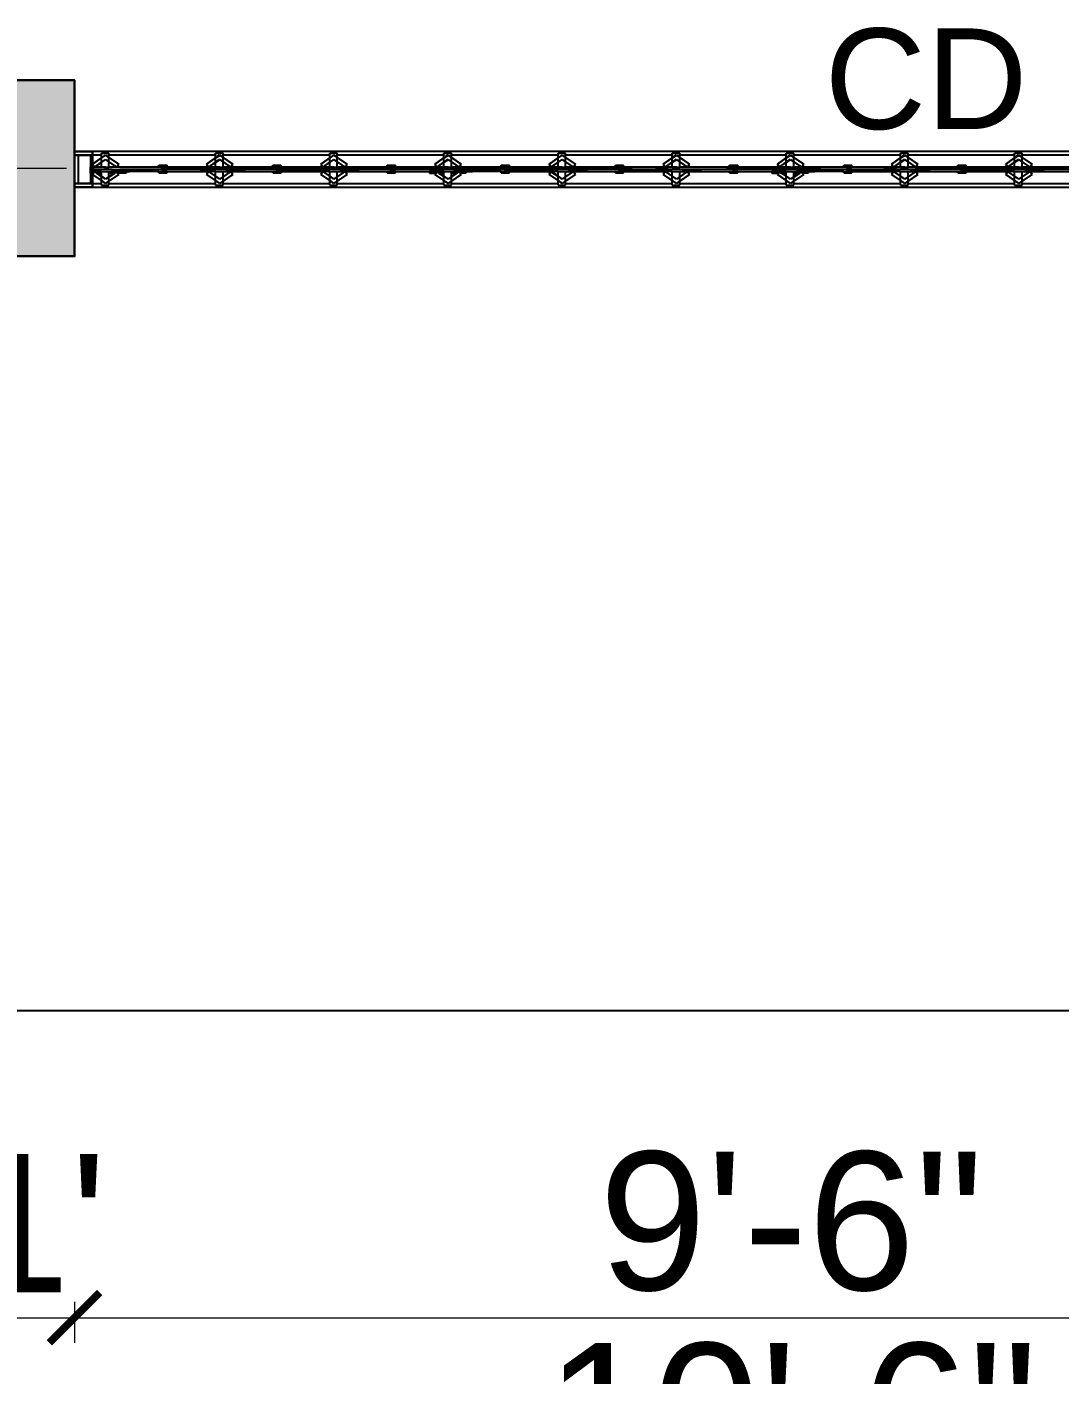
# Model space of a CAD drawing. Header units: inches. Extents: x -6800 to 96653, y -25814 to 17379.
# Drawn here: x 90129.1 to 90211.2, y -15336.2 to -15229.1 of the extents above; entities that cross this region are included whole.
import ezdxf

# ---------------------------------------------------------------- set-up
doc = ezdxf.new("R2010")
doc.units = ezdxf.units.IN
doc.header["$MEASUREMENT"] = 0
doc.header["$PDMODE"] = 34
doc.linetypes.add('CENTER', pattern=[2, 1.25, -0.25, 0.25, -0.25])
doc.layers.add('A-Windows', color=7, linetype='Continuous')
for name, color, linetype, lineweight in [('Cent line', 54, 'CENTER', 9), ('Column', 101, 'Continuous', 30), ('Cut', 6, 'Continuous', 30), ('dimension', 50, 'Continuous', 20), ('dimension @ 1', 50, 'Continuous', 20), ('Wall', 90, 'Continuous', 30)]:
    doc.layers.add(name, color=color, linetype=linetype, lineweight=lineweight)
doc.styles.get("Standard").update_dxf_attribs({"font": 'arial.ttf'})
doc.dimstyles.get("Standard").update_dxf_attribs({"dimtxt": 7, "dimasz": 4, "dimexe": 2, "dimexo": 2, "dimgap": 2, "dimtad": 1, "dimdec": 0, "dimzin": 0, "dimdsep": 46, "dimlunit": 4, "dimtxsty": 'Standard', "dimblk": 'ARCHTICK', "dimcen": 0.25, "dimclrd": 256, "dimclre": 256, "dimclrt": 256, "dimadec": 0, "dimazin": 0, "dimtfac": 1, "dimtdec": 0, "dimtofl": 0, "dimtmove": 0, "dimatfit": 3, "dimfxl": 1, "dimfxlon": 1, "dimtolj": 1, "dimtzin": 0, "dimlwd": -1, "dimlwe": -1, "dimarcsym": 1})

# ---------------------------------------------------------------- blocks, each defined once
blk = doc.blocks.new('colarch')
at = {"layer": 'Column'}
h = blk.add_hatch(color=256, dxfattribs=at)
h.dxf.hatch_style = 1
h.paths.add_polyline_path([(-6740.22, 498.65), (-6728.22, 498.65), (-6728.22, 512.65), (-6740.22, 512.65)])
blk.add_lwpolyline([(-6740.22, 512.65), (-6728.22, 512.65), (-6728.22, 498.65), (-6740.22, 498.65)], close=True, dxfattribs=at)
blk = doc.blocks.new('Collapsible Gate pl')
for p, q in [((4.709, 8.327), (4.709, 6.744)), ((4.909, 8.327), (4.909, 6.744)), ((83.609, 8.527), (5.709, 8.527)), ((6.204, 8.327), (5.709, 8.327)), ((6.204, 8.327), (6.204, 8.427)), ((6.204, 8.427), (6.624, 8.427)), ((6.204, 8.168), (6.204, 8.327)), ((6.624, 8.327), (6.624, 8.427)), ((12.575, 8.327), (6.624, 8.327)), ((6.624, 8.201), (6.624, 8.327)), ((12.575, 8.327), (12.575, 8.427)), ((12.575, 8.427), (12.995, 8.427)), ((12.575, 8.168), (12.575, 8.327)), ((12.995, 8.327), (12.995, 8.427)), ((18.946, 8.327), (12.995, 8.327)), ((12.995, 8.201), (12.995, 8.327)), ((18.946, 8.327), (18.946, 8.427)), ((18.946, 8.427), (19.365, 8.427)), ((18.946, 8.168), (18.946, 8.327)), ((19.365, 8.327), (19.365, 8.427)), ((25.316, 8.327), (19.365, 8.327)), ((19.365, 8.201), (19.365, 8.327)), ((25.316, 8.327), (25.316, 8.427)), ((25.316, 8.427), (25.736, 8.427)), ((25.316, 8.168), (25.316, 8.327)), ((25.736, 8.327), (25.736, 8.427)), ((31.687, 8.327), (25.736, 8.327)), ((25.736, 8.201), (25.736, 8.327)), ((31.687, 8.327), (31.687, 8.427)), ((31.687, 8.427), (32.106, 8.427)), ((31.687, 8.168), (31.687, 8.327)), ((32.106, 8.327), (32.106, 8.427)), ((38.058, 8.327), (32.106, 8.327)), ((32.106, 8.201), (32.106, 8.327)), ((38.058, 8.327), (38.058, 8.427)), ((38.058, 8.427), (38.477, 8.427)), ((38.058, 8.168), (38.058, 8.327)), ((38.477, 8.327), (38.477, 8.427)), ((44.428, 8.327), (38.477, 8.327)), ((38.477, 8.201), (38.477, 8.327)), ((44.428, 8.327), (44.428, 8.427)), ((44.428, 8.427), (44.848, 8.427)), ((44.428, 8.168), (44.428, 8.327)), ((44.848, 8.327), (44.848, 8.427)), ((50.799, 8.327), (44.848, 8.327)), ((44.848, 8.201), (44.848, 8.327)), ((50.799, 8.327), (50.799, 8.427)), ((50.799, 8.427), (51.218, 8.427)), ((50.799, 8.168), (50.799, 8.327)), ((51.218, 8.327), (51.218, 8.427)), ((57.17, 8.327), (51.218, 8.327)), ((51.218, 8.201), (51.218, 8.327)), ((57.17, 8.327), (57.17, 8.427)), ((57.17, 8.427), (57.589, 8.427)), ((57.17, 8.168), (57.17, 8.327)), ((57.589, 8.327), (57.589, 8.427)), ((63.54, 8.327), (57.589, 8.327)), ((57.589, 8.201), (57.589, 8.327)), ((5.569, 7.659), (5.569, 7.321)), ((5.569, 7.659), (5.609, 7.659)), ((5.609, 7.659), (5.709, 7.659)), ((5.712, 7.659), (5.709, 7.659)), ((5.748, 7.661), (5.712, 7.661)), ((5.712, 7.661), (5.712, 7.659)), ((5.712, 7.659), (5.712, 7.411)), ((5.748, 7.661), (5.748, 7.541)), ((5.812, 7.661), (5.748, 7.661)), ((5.748, 7.541), (6.439, 7.541)), ((6.204, 7.661), (5.812, 7.661)), ((6.204, 7.928), (6.204, 8.168)), ((6.204, 7.661), (6.204, 7.928)), ((6.439, 7.661), (6.204, 7.661)), ((6.439, 7.541), (6.439, 7.661)), ((6.439, 7.661), (6.624, 7.661)), ((6.449, 7.541), (6.439, 7.541)), ((6.806, 7.531), (6.449, 7.531)), ((6.624, 7.961), (6.624, 8.201)), ((6.624, 7.661), (6.624, 7.961)), ((7.065, 7.661), (6.624, 7.661)), ((6.806, 7.531), (6.806, 7.411)), ((6.806, 7.531), (7.227, 7.531)), ((9.406, 7.661), (7.065, 7.661)), ((11.708, 7.531), (7.8, 7.531)), ((9.406, 7.661), (9.406, 7.761)), ((9.406, 7.761), (9.561, 7.761)), ((9.561, 7.661), (9.406, 7.661)), ((9.561, 7.661), (9.561, 7.761)), ((9.561, 7.761), (9.868, 7.761)), ((9.561, 7.661), (9.868, 7.661)), ((9.868, 7.661), (9.868, 7.761)), ((11.708, 7.661), (9.868, 7.661)), ((12.575, 7.661), (12.288, 7.661)), ((12.288, 7.541), (12.398, 7.541)), ((12.288, 7.531), (12.398, 7.531)), ((12.398, 7.541), (12.398, 7.531)), ((12.398, 7.541), (12.575, 7.541)), ((12.575, 7.531), (12.398, 7.531)), ((12.575, 7.928), (12.575, 8.168)), ((12.575, 7.661), (12.575, 7.928)), ((12.809, 7.661), (12.575, 7.661)), ((12.575, 7.531), (12.575, 7.541)), ((12.809, 7.541), (12.575, 7.541)), ((12.995, 7.531), (12.575, 7.531)), ((12.809, 7.541), (12.809, 7.661)), ((12.809, 7.661), (12.995, 7.661)), ((12.995, 7.541), (12.809, 7.541)), ((12.995, 7.961), (12.995, 8.201)), ((12.995, 7.661), (12.995, 7.961)), ((13.436, 7.661), (12.995, 7.661)), ((12.995, 7.541), (15.776, 7.541)), ((12.995, 7.531), (12.995, 7.541)), ((13.177, 7.531), (12.995, 7.531)), ((13.177, 7.531), (13.177, 7.411)), ((13.177, 7.531), (13.598, 7.531)), ((15.776, 7.661), (13.436, 7.661)), ((15.776, 7.531), (14.17, 7.531)), ((15.776, 7.661), (15.776, 7.761)), ((15.776, 7.761), (15.932, 7.761)), ((15.932, 7.661), (15.776, 7.661)), ((15.776, 7.531), (15.776, 7.541)), ((15.776, 7.541), (15.932, 7.541)), ((15.932, 7.531), (15.776, 7.531)), ((15.932, 7.661), (15.932, 7.761)), ((15.932, 7.761), (16.238, 7.761)), ((15.932, 7.661), (16.238, 7.661)), ((15.932, 7.531), (15.932, 7.541)), ((15.932, 7.541), (16.238, 7.541)), ((16.238, 7.531), (15.932, 7.531)), ((16.238, 7.661), (16.238, 7.761)), ((18.079, 7.661), (16.238, 7.661)), ((16.238, 7.531), (16.238, 7.541)), ((16.238, 7.541), (18.079, 7.541)), ((16.238, 7.531), (18.946, 7.531)), ((18.946, 7.661), (18.658, 7.661)), ((18.658, 7.541), (18.946, 7.541)), ((18.946, 7.928), (18.946, 8.168)), ((18.946, 7.661), (18.946, 7.928)), ((19.18, 7.661), (18.946, 7.661)), ((18.946, 7.531), (18.946, 7.541)), ((19.18, 7.541), (18.946, 7.541)), ((19.365, 7.531), (18.946, 7.531)), ((19.18, 7.541), (19.18, 7.661)), ((19.18, 7.661), (19.365, 7.661)), ((19.365, 7.541), (19.18, 7.541)), ((19.365, 7.961), (19.365, 8.201)), ((19.365, 7.661), (19.365, 7.961)), ((19.806, 7.661), (19.365, 7.661)), ((19.365, 7.541), (22.147, 7.541)), ((19.365, 7.531), (19.365, 7.541)), ((19.547, 7.531), (19.365, 7.531)), ((19.547, 7.531), (19.547, 7.411)), ((19.547, 7.531), (19.969, 7.531)), ((22.147, 7.661), (19.806, 7.661)), ((22.147, 7.531), (20.541, 7.531)), ((22.147, 7.661), (22.147, 7.761)), ((22.147, 7.761), (22.303, 7.761)), ((22.303, 7.661), (22.147, 7.661)), ((22.147, 7.531), (22.147, 7.541)), ((22.147, 7.541), (22.303, 7.541)), ((22.303, 7.531), (22.147, 7.531)), ((22.303, 7.661), (22.303, 7.761)), ((22.303, 7.761), (22.609, 7.761)), ((22.303, 7.661), (22.609, 7.661)), ((22.303, 7.531), (22.303, 7.541)), ((22.303, 7.541), (22.609, 7.541)), ((22.609, 7.531), (22.303, 7.531)), ((22.609, 7.661), (22.609, 7.761)), ((24.45, 7.661), (22.609, 7.661)), ((22.609, 7.531), (22.609, 7.541)), ((22.609, 7.541), (24.45, 7.541)), ((24.511, 7.531), (22.609, 7.531)), ((24.511, 7.541), (24.511, 7.531)), ((24.511, 7.531), (25.316, 7.531)), ((25.316, 7.661), (25.029, 7.661)), ((25.029, 7.541), (25.316, 7.541)), ((25.316, 7.928), (25.316, 8.168)), ((25.316, 7.661), (25.316, 7.928)), ((25.551, 7.661), (25.316, 7.661)), ((25.316, 7.531), (25.316, 7.541)), ((25.551, 7.541), (25.316, 7.541)), ((25.736, 7.531), (25.316, 7.531)), ((25.551, 7.541), (25.551, 7.661)), ((25.551, 7.661), (25.736, 7.661)), ((25.736, 7.541), (25.551, 7.541)), ((25.736, 7.961), (25.736, 8.201)), ((25.736, 7.661), (25.736, 7.961)), ((26.177, 7.661), (25.736, 7.661)), ((25.736, 7.531), (25.736, 7.541)), ((25.736, 7.541), (26.536, 7.541)), ((25.918, 7.531), (25.736, 7.531)), ((25.918, 7.531), (25.918, 7.411)), ((25.918, 7.531), (26.339, 7.531)), ((28.518, 7.661), (26.177, 7.661)), ((26.536, 7.541), (26.536, 7.531)), ((26.536, 7.541), (28.518, 7.541)), ((28.518, 7.531), (26.912, 7.531)), ((28.518, 7.661), (28.518, 7.761)), ((28.518, 7.761), (28.673, 7.761)), ((28.673, 7.661), (28.518, 7.661)), ((28.518, 7.531), (28.518, 7.541)), ((28.518, 7.541), (28.673, 7.541)), ((28.673, 7.531), (28.518, 7.531)), ((28.673, 7.661), (28.673, 7.761)), ((28.673, 7.761), (28.98, 7.761)), ((28.673, 7.661), (28.98, 7.661)), ((28.673, 7.531), (28.673, 7.541)), ((28.673, 7.541), (28.98, 7.541)), ((28.98, 7.531), (28.673, 7.531)), ((28.98, 7.661), (28.98, 7.761)), ((30.82, 7.661), (28.98, 7.661)), ((28.98, 7.531), (28.98, 7.541)), ((28.98, 7.541), (30.82, 7.541)), ((28.98, 7.531), (31.687, 7.531)), ((31.687, 7.661), (31.4, 7.661)), ((31.4, 7.541), (31.687, 7.541)), ((31.687, 7.928), (31.687, 8.168)), ((31.687, 7.661), (31.687, 7.928)), ((31.921, 7.661), (31.687, 7.661)), ((31.687, 7.531), (31.687, 7.541)), ((31.921, 7.541), (31.687, 7.541)), ((32.106, 7.531), (31.687, 7.531)), ((31.921, 7.541), (31.921, 7.661)), ((31.921, 7.661), (32.106, 7.661)), ((32.106, 7.541), (31.921, 7.541)), ((32.106, 7.961), (32.106, 8.201)), ((32.106, 7.661), (32.106, 7.961)), ((32.548, 7.661), (32.106, 7.661)), ((32.106, 7.541), (34.888, 7.541)), ((32.106, 7.531), (32.106, 7.541)), ((32.289, 7.531), (32.106, 7.531)), ((32.289, 7.531), (32.289, 7.411)), ((32.289, 7.531), (32.71, 7.531)), ((34.888, 7.661), (32.548, 7.661)), ((34.888, 7.531), (33.282, 7.531)), ((34.888, 7.661), (34.888, 7.761)), ((34.888, 7.761), (35.044, 7.761)), ((35.044, 7.661), (34.888, 7.661)), ((34.888, 7.531), (34.888, 7.541)), ((34.888, 7.541), (35.044, 7.541)), ((35.044, 7.531), (34.888, 7.531)), ((35.044, 7.661), (35.044, 7.761)), ((35.044, 7.761), (35.35, 7.761)), ((35.044, 7.661), (35.35, 7.661)), ((35.044, 7.531), (35.044, 7.541)), ((35.044, 7.541), (35.35, 7.541)), ((35.35, 7.531), (35.044, 7.531)), ((35.35, 7.661), (35.35, 7.761)), ((37.191, 7.661), (35.35, 7.661)), ((35.35, 7.531), (35.35, 7.541)), ((35.35, 7.541), (37.191, 7.541)), ((35.35, 7.531), (38.058, 7.531)), ((38.058, 7.661), (37.77, 7.661)), ((37.77, 7.541), (38.058, 7.541)), ((38.058, 7.928), (38.058, 8.168)), ((38.058, 7.661), (38.058, 7.928)), ((38.292, 7.661), (38.058, 7.661)), ((38.058, 7.531), (38.058, 7.541)), ((38.292, 7.541), (38.058, 7.541)), ((38.477, 7.531), (38.058, 7.531)), ((38.292, 7.541), (38.292, 7.661)), ((38.292, 7.661), (38.477, 7.661)), ((38.477, 7.541), (38.292, 7.541)), ((38.477, 7.961), (38.477, 8.201)), ((38.477, 7.661), (38.477, 7.961)), ((38.918, 7.661), (38.477, 7.661)), ((38.477, 7.541), (41.259, 7.541)), ((38.477, 7.531), (38.477, 7.541)), ((38.659, 7.531), (38.477, 7.531)), ((38.659, 7.531), (38.659, 7.411)), ((38.659, 7.531), (39.081, 7.531)), ((41.259, 7.661), (38.918, 7.661)), ((41.259, 7.531), (39.653, 7.531)), ((41.259, 7.661), (41.259, 7.761)), ((41.259, 7.761), (41.415, 7.761)), ((41.415, 7.661), (41.259, 7.661)), ((41.259, 7.531), (41.259, 7.541)), ((41.259, 7.541), (41.415, 7.541)), ((41.415, 7.531), (41.259, 7.531)), ((41.415, 7.661), (41.415, 7.761)), ((41.415, 7.761), (41.721, 7.761)), ((41.415, 7.661), (41.721, 7.661)), ((41.415, 7.531), (41.415, 7.541)), ((41.415, 7.541), (41.721, 7.541)), ((41.721, 7.531), (41.415, 7.531)), ((41.721, 7.661), (41.721, 7.761)), ((43.562, 7.661), (41.721, 7.661)), ((41.721, 7.531), (41.721, 7.541)), ((41.721, 7.541), (43.562, 7.541)), ((43.623, 7.531), (41.721, 7.531)), ((43.623, 7.541), (43.623, 7.531)), ((43.623, 7.531), (44.428, 7.531)), ((44.428, 7.661), (44.141, 7.661)), ((44.141, 7.541), (44.428, 7.541)), ((44.428, 7.928), (44.428, 8.168)), ((44.428, 7.661), (44.428, 7.928)), ((44.663, 7.661), (44.428, 7.661)), ((44.428, 7.531), (44.428, 7.541)), ((44.663, 7.541), (44.428, 7.541)), ((44.848, 7.531), (44.428, 7.531)), ((44.663, 7.541), (44.663, 7.661)), ((44.663, 7.661), (44.848, 7.661)), ((44.848, 7.541), (44.663, 7.541)), ((44.848, 7.961), (44.848, 8.201)), ((44.848, 7.661), (44.848, 7.961)), ((45.289, 7.661), (44.848, 7.661)), ((44.848, 7.531), (44.848, 7.541)), ((44.848, 7.541), (45.648, 7.541)), ((45.03, 7.531), (44.848, 7.531)), ((45.03, 7.531), (45.03, 7.411)), ((45.03, 7.531), (45.451, 7.531)), ((47.63, 7.661), (45.289, 7.661)), ((45.648, 7.541), (45.648, 7.531)), ((45.648, 7.541), (47.63, 7.541)), ((47.63, 7.531), (46.024, 7.531)), ((47.63, 7.661), (47.63, 7.761)), ((47.63, 7.761), (47.785, 7.761)), ((47.785, 7.661), (47.63, 7.661)), ((47.63, 7.531), (47.63, 7.541)), ((47.63, 7.541), (47.785, 7.541)), ((47.785, 7.531), (47.63, 7.531)), ((47.785, 7.661), (47.785, 7.761)), ((47.785, 7.761), (48.091, 7.761)), ((47.785, 7.661), (48.091, 7.661)), ((47.785, 7.531), (47.785, 7.541)), ((47.785, 7.541), (48.091, 7.541)), ((48.091, 7.531), (47.785, 7.531)), ((48.091, 7.661), (48.091, 7.761)), ((49.932, 7.661), (48.091, 7.661)), ((48.091, 7.531), (48.091, 7.541)), ((48.091, 7.541), (49.932, 7.541)), ((48.091, 7.531), (50.799, 7.531)), ((50.799, 7.661), (50.511, 7.661)), ((50.511, 7.541), (50.799, 7.541)), ((50.799, 7.928), (50.799, 8.168)), ((50.799, 7.661), (50.799, 7.928)), ((51.033, 7.661), (50.799, 7.661)), ((50.799, 7.531), (50.799, 7.541)), ((51.033, 7.541), (50.799, 7.541)), ((51.218, 7.531), (50.799, 7.531)), ((51.033, 7.541), (51.033, 7.661)), ((51.033, 7.661), (51.218, 7.661)), ((51.218, 7.541), (51.033, 7.541)), ((51.218, 7.961), (51.218, 8.201)), ((51.218, 7.661), (51.218, 7.961)), ((51.66, 7.661), (51.218, 7.661)), ((51.218, 7.541), (54, 7.541)), ((51.218, 7.531), (51.218, 7.541)), ((51.401, 7.531), (51.218, 7.531)), ((51.401, 7.531), (51.401, 7.411)), ((51.401, 7.531), (51.822, 7.531)), ((54, 7.661), (51.66, 7.661)), ((54, 7.531), (52.394, 7.531)), ((54, 7.661), (54, 7.761)), ((54, 7.761), (54.156, 7.761)), ((54.156, 7.661), (54, 7.661)), ((54, 7.531), (54, 7.541)), ((54, 7.541), (54.156, 7.541)), ((54.156, 7.531), (54, 7.531)), ((54.156, 7.661), (54.156, 7.761)), ((54.156, 7.761), (54.462, 7.761)), ((54.156, 7.661), (54.462, 7.661)), ((54.156, 7.531), (54.156, 7.541)), ((54.156, 7.541), (54.462, 7.541)), ((54.462, 7.531), (54.156, 7.531)), ((54.462, 7.661), (54.462, 7.761)), ((56.303, 7.661), (54.462, 7.661)), ((54.462, 7.531), (54.462, 7.541)), ((54.462, 7.541), (56.303, 7.541)), ((54.462, 7.531), (57.17, 7.531)), ((57.17, 7.661), (56.882, 7.661)), ((56.882, 7.541), (57.17, 7.541)), ((57.17, 7.928), (57.17, 8.168)), ((57.17, 7.661), (57.17, 7.928)), ((57.404, 7.661), (57.17, 7.661)), ((57.17, 7.531), (57.17, 7.541)), ((57.404, 7.541), (57.17, 7.541)), ((57.589, 7.531), (57.17, 7.531)), ((57.404, 7.541), (57.404, 7.661)), ((57.404, 7.661), (57.589, 7.661)), ((57.589, 7.541), (57.404, 7.541)), ((57.589, 7.961), (57.589, 8.201)), ((57.589, 7.661), (57.589, 7.961)), ((58.03, 7.661), (57.589, 7.661)), ((57.589, 7.541), (60.371, 7.541)), ((57.589, 7.531), (57.589, 7.541)), ((57.771, 7.531), (57.589, 7.531)), ((57.771, 7.531), (57.771, 7.411)), ((57.771, 7.531), (58.193, 7.531)), ((60.371, 7.661), (58.03, 7.661)), ((60.371, 7.531), (58.765, 7.531)), ((5.569, 7.321), (5.609, 7.321)), ((5.709, 7.321), (5.609, 7.321)), ((5.709, 7.321), (5.754, 7.321)), ((5.812, 7.411), (5.712, 7.411)), ((6.204, 7.411), (5.812, 7.411)), ((6.204, 7.321), (5.944, 7.321)), ((6.204, 7.321), (6.204, 7.411)), ((6.204, 7.411), (6.624, 7.411)), ((6.204, 7.144), (6.204, 7.321)), ((6.204, 6.904), (6.204, 7.144)), ((6.204, 6.744), (6.204, 6.904)), ((6.624, 7.411), (6.806, 7.411)), ((6.624, 7.321), (6.624, 7.411)), ((6.624, 7.111), (6.624, 7.321)), ((6.933, 7.321), (6.624, 7.321)), ((6.624, 6.87), (6.624, 7.111)), ((6.624, 6.744), (6.624, 6.87)), ((6.806, 7.411), (7.065, 7.411)), ((7.065, 7.411), (7.227, 7.411)), ((7.594, 7.321), (7.124, 7.321)), ((7.594, 7.411), (7.594, 7.321)), ((9.406, 7.411), (7.8, 7.411)), ((9.406, 7.334), (9.406, 7.411)), ((9.406, 7.411), (9.561, 7.411)), ((9.406, 7.334), (9.561, 7.334)), ((9.561, 7.334), (9.561, 7.411)), ((9.868, 7.411), (9.561, 7.411)), ((9.561, 7.334), (9.868, 7.334)), ((9.868, 7.334), (9.868, 7.411)), ((9.868, 7.411), (12.183, 7.411)), ((12.575, 7.411), (12.183, 7.411)), ((12.575, 7.144), (12.575, 7.411)), ((12.575, 7.411), (12.995, 7.411)), ((12.575, 6.904), (12.575, 7.144)), ((12.575, 6.744), (12.575, 6.904)), ((12.995, 7.111), (12.995, 7.411)), ((12.995, 7.411), (13.177, 7.411)), ((12.995, 6.87), (12.995, 7.111)), ((12.995, 6.744), (12.995, 6.87)), ((13.177, 7.411), (13.436, 7.411)), ((13.436, 7.411), (13.598, 7.411)), ((14.17, 7.411), (15.776, 7.411)), ((15.776, 7.334), (15.776, 7.411)), ((15.776, 7.411), (15.932, 7.411)), ((15.776, 7.334), (15.932, 7.334)), ((15.932, 7.334), (15.932, 7.411)), ((16.238, 7.411), (15.932, 7.411)), ((15.932, 7.334), (16.238, 7.334)), ((16.238, 7.334), (16.238, 7.411)), ((16.238, 7.411), (18.554, 7.411)), ((18.946, 7.411), (18.554, 7.411)), ((18.946, 7.144), (18.946, 7.411)), ((18.946, 7.411), (19.365, 7.411)), ((18.946, 6.904), (18.946, 7.144)), ((18.946, 6.744), (18.946, 6.904)), ((19.365, 7.111), (19.365, 7.411)), ((19.365, 7.411), (19.547, 7.411)), ((19.365, 6.87), (19.365, 7.111)), ((19.365, 6.744), (19.365, 6.87)), ((19.547, 7.411), (19.806, 7.411)), ((19.806, 7.411), (19.969, 7.411)), ((20.541, 7.411), (22.147, 7.411)), ((22.147, 7.334), (22.147, 7.411)), ((22.147, 7.411), (22.303, 7.411)), ((22.147, 7.334), (22.303, 7.334)), ((22.303, 7.334), (22.303, 7.411)), ((22.609, 7.411), (22.303, 7.411)), ((22.303, 7.334), (22.609, 7.334)), ((22.609, 7.334), (22.609, 7.411)), ((22.609, 7.411), (24.511, 7.411)), ((24.511, 7.411), (24.511, 7.321)), ((24.511, 7.411), (24.924, 7.411)), ((24.511, 7.321), (24.866, 7.321)), ((25.316, 7.411), (24.924, 7.411)), ((25.316, 7.321), (25.056, 7.321)), ((25.316, 7.321), (25.316, 7.411)), ((25.316, 7.411), (25.736, 7.411)), ((25.316, 7.144), (25.316, 7.321)), ((25.316, 6.904), (25.316, 7.144)), ((25.316, 6.744), (25.316, 6.904)), ((25.736, 7.411), (25.918, 7.411)), ((25.736, 7.321), (25.736, 7.411)), ((25.736, 7.111), (25.736, 7.321)), ((25.736, 7.321), (26.045, 7.321)), ((25.736, 6.87), (25.736, 7.111)), ((25.736, 6.744), (25.736, 6.87)), ((25.918, 7.411), (26.177, 7.411)), ((26.177, 7.411), (26.339, 7.411)), ((26.536, 7.321), (26.236, 7.321)), ((26.536, 7.411), (26.536, 7.321)), ((28.518, 7.411), (26.912, 7.411)), ((28.518, 7.334), (28.518, 7.411)), ((28.518, 7.411), (28.673, 7.411)), ((28.518, 7.334), (28.673, 7.334)), ((28.673, 7.334), (28.673, 7.411)), ((28.98, 7.411), (28.673, 7.411)), ((28.673, 7.334), (28.98, 7.334)), ((28.98, 7.334), (28.98, 7.411)), ((28.98, 7.411), (31.295, 7.411)), ((31.687, 7.411), (31.295, 7.411)), ((31.687, 7.144), (31.687, 7.411)), ((31.687, 7.411), (32.106, 7.411)), ((31.687, 6.904), (31.687, 7.144)), ((31.687, 6.744), (31.687, 6.904)), ((32.106, 7.111), (32.106, 7.411)), ((32.106, 7.411), (32.289, 7.411)), ((32.106, 6.87), (32.106, 7.111)), ((32.106, 6.744), (32.106, 6.87)), ((32.289, 7.411), (32.548, 7.411)), ((32.548, 7.411), (32.71, 7.411)), ((33.282, 7.411), (34.888, 7.411)), ((34.888, 7.334), (34.888, 7.411)), ((34.888, 7.411), (35.044, 7.411)), ((34.888, 7.334), (35.044, 7.334)), ((35.044, 7.334), (35.044, 7.411)), ((35.35, 7.411), (35.044, 7.411)), ((35.044, 7.334), (35.35, 7.334)), ((35.35, 7.334), (35.35, 7.411)), ((35.35, 7.411), (37.666, 7.411)), ((38.058, 7.411), (37.666, 7.411)), ((38.058, 7.144), (38.058, 7.411)), ((38.058, 7.411), (38.477, 7.411)), ((38.058, 6.904), (38.058, 7.144)), ((38.058, 6.744), (38.058, 6.904)), ((38.477, 7.111), (38.477, 7.411)), ((38.477, 7.411), (38.659, 7.411)), ((38.477, 6.87), (38.477, 7.111)), ((38.477, 6.744), (38.477, 6.87)), ((38.659, 7.411), (38.918, 7.411)), ((38.918, 7.411), (39.081, 7.411)), ((39.653, 7.411), (41.259, 7.411)), ((41.259, 7.334), (41.259, 7.411)), ((41.259, 7.411), (41.415, 7.411)), ((41.259, 7.334), (41.415, 7.334)), ((41.415, 7.334), (41.415, 7.411)), ((41.721, 7.411), (41.415, 7.411)), ((41.415, 7.334), (41.721, 7.334)), ((41.721, 7.334), (41.721, 7.411)), ((41.721, 7.411), (43.623, 7.411)), ((43.623, 7.411), (43.623, 7.321)), ((43.623, 7.411), (44.036, 7.411)), ((43.623, 7.321), (43.978, 7.321)), ((44.428, 7.411), (44.036, 7.411)), ((44.428, 7.321), (44.168, 7.321)), ((44.428, 7.321), (44.428, 7.411)), ((44.428, 7.411), (44.848, 7.411)), ((44.428, 7.144), (44.428, 7.321)), ((44.428, 6.904), (44.428, 7.144)), ((44.428, 6.744), (44.428, 6.904)), ((44.848, 7.411), (45.03, 7.411)), ((44.848, 7.321), (44.848, 7.411)), ((44.848, 7.111), (44.848, 7.321)), ((44.848, 7.321), (45.157, 7.321)), ((44.848, 6.87), (44.848, 7.111)), ((44.848, 6.744), (44.848, 6.87)), ((45.03, 7.411), (45.289, 7.411)), ((45.289, 7.411), (45.451, 7.411)), ((45.648, 7.321), (45.348, 7.321)), ((45.648, 7.411), (45.648, 7.321)), ((47.63, 7.411), (46.024, 7.411)), ((47.63, 7.334), (47.63, 7.411)), ((47.63, 7.411), (47.785, 7.411)), ((47.63, 7.334), (47.785, 7.334)), ((47.785, 7.334), (47.785, 7.411)), ((48.091, 7.411), (47.785, 7.411)), ((47.785, 7.334), (48.091, 7.334)), ((48.091, 7.334), (48.091, 7.411)), ((48.091, 7.411), (50.407, 7.411)), ((50.799, 7.411), (50.407, 7.411)), ((50.799, 7.144), (50.799, 7.411)), ((50.799, 7.411), (51.218, 7.411)), ((50.799, 6.904), (50.799, 7.144)), ((50.799, 6.744), (50.799, 6.904)), ((51.218, 7.111), (51.218, 7.411)), ((51.218, 7.411), (51.401, 7.411)), ((51.218, 6.87), (51.218, 7.111)), ((51.218, 6.744), (51.218, 6.87)), ((51.401, 7.411), (51.66, 7.411)), ((51.66, 7.411), (51.822, 7.411)), ((52.394, 7.411), (54, 7.411)), ((54, 7.334), (54, 7.411)), ((54, 7.411), (54.156, 7.411)), ((54, 7.334), (54.156, 7.334)), ((54.156, 7.334), (54.156, 7.411)), ((54.462, 7.411), (54.156, 7.411)), ((54.156, 7.334), (54.462, 7.334)), ((54.462, 7.334), (54.462, 7.411)), ((54.462, 7.411), (56.778, 7.411)), ((57.17, 7.411), (56.778, 7.411)), ((57.17, 7.144), (57.17, 7.411)), ((57.17, 7.411), (57.589, 7.411)), ((57.17, 6.904), (57.17, 7.144)), ((57.17, 6.744), (57.17, 6.904)), ((57.589, 7.111), (57.589, 7.411)), ((57.589, 7.411), (57.771, 7.411)), ((57.589, 6.87), (57.589, 7.111)), ((57.589, 6.744), (57.589, 6.87)), ((57.771, 7.411), (58.03, 7.411)), ((58.03, 7.411), (58.193, 7.411)), ((58.765, 7.411), (60.371, 7.411)), ((5.709, 6.744), (6.204, 6.744)), ((5.709, 6.544), (83.609, 6.544)), ((6.204, 6.644), (6.204, 6.744)), ((6.204, 6.644), (6.624, 6.644)), ((6.624, 6.744), (12.575, 6.744)), ((6.624, 6.644), (6.624, 6.744)), ((12.575, 6.644), (12.575, 6.744)), ((12.575, 6.644), (12.995, 6.644)), ((12.995, 6.744), (18.946, 6.744)), ((12.995, 6.644), (12.995, 6.744)), ((18.946, 6.644), (18.946, 6.744)), ((18.946, 6.644), (19.365, 6.644)), ((19.365, 6.744), (25.316, 6.744)), ((19.365, 6.644), (19.365, 6.744)), ((25.316, 6.644), (25.316, 6.744)), ((25.316, 6.644), (25.736, 6.644)), ((25.736, 6.744), (31.687, 6.744)), ((25.736, 6.644), (25.736, 6.744)), ((31.687, 6.644), (31.687, 6.744)), ((31.687, 6.644), (32.106, 6.644)), ((32.106, 6.744), (38.058, 6.744)), ((32.106, 6.644), (32.106, 6.744)), ((38.058, 6.644), (38.058, 6.744)), ((38.058, 6.644), (38.477, 6.644)), ((38.477, 6.744), (44.428, 6.744)), ((38.477, 6.644), (38.477, 6.744)), ((44.428, 6.644), (44.428, 6.744)), ((44.428, 6.644), (44.848, 6.644)), ((44.848, 6.744), (50.799, 6.744)), ((44.848, 6.644), (44.848, 6.744)), ((50.799, 6.644), (50.799, 6.744)), ((50.799, 6.644), (51.218, 6.644)), ((51.218, 6.744), (57.17, 6.744)), ((51.218, 6.644), (51.218, 6.744)), ((57.17, 6.644), (57.17, 6.744)), ((57.17, 6.644), (57.589, 6.644)), ((57.589, 6.744), (63.54, 6.744)), ((57.589, 6.644), (57.589, 6.744))]:
    blk.add_line(p, q)
at = {"layer": 'Cut'}
for p, q in [((5.709, 8.527), (4.709, 8.527)), ((4.709, 8.527), (4.709, 8.327)), ((4.709, 8.327), (4.909, 8.327)), ((5.609, 8.327), (4.909, 8.327)), ((5.609, 8.327), (5.609, 7.659)), ((5.709, 8.327), (5.609, 8.327)), ((5.709, 8.327), (5.709, 8.527)), ((5.709, 8.327), (5.709, 7.831)), ((6.204, 8.168), (6.439, 8.327)), ((6.439, 8.327), (6.624, 8.201)), ((12.575, 8.168), (12.809, 8.327)), ((12.809, 8.327), (12.995, 8.201)), ((18.946, 8.168), (19.18, 8.327)), ((19.18, 8.327), (19.365, 8.201)), ((25.316, 8.168), (25.551, 8.327)), ((25.551, 8.327), (25.736, 8.201)), ((31.687, 8.168), (31.921, 8.327)), ((31.921, 8.327), (32.106, 8.201)), ((38.058, 8.168), (38.292, 8.327)), ((38.292, 8.327), (38.477, 8.201)), ((44.428, 8.168), (44.663, 8.327)), ((44.663, 8.327), (44.848, 8.201)), ((50.799, 8.168), (51.033, 8.327)), ((51.033, 8.327), (51.218, 8.201)), ((57.17, 8.168), (57.404, 8.327)), ((57.404, 8.327), (57.589, 8.201)), ((5.609, 7.659), (5.609, 7.321)), ((6.204, 8.168), (5.709, 7.831)), ((5.812, 7.661), (5.709, 7.831)), ((5.709, 7.82), (5.709, 7.831)), ((5.709, 7.82), (5.709, 7.659)), ((5.709, 7.321), (5.709, 7.659)), ((6.204, 7.928), (5.812, 7.661)), ((6.439, 8.087), (6.204, 7.928)), ((6.624, 7.961), (6.439, 8.087)), ((6.624, 8.201), (7.174, 7.827)), ((7.065, 7.661), (6.624, 7.961)), ((7.174, 7.827), (7.065, 7.661)), ((7.227, 7.531), (7.227, 7.411)), ((7.8, 7.531), (7.227, 7.531)), ((7.8, 7.411), (7.8, 7.531)), ((11.708, 7.531), (11.708, 7.661)), ((11.708, 7.661), (12.183, 7.661)), ((12.288, 7.531), (11.708, 7.531)), ((12.575, 8.168), (12.074, 7.827)), ((12.183, 7.661), (12.074, 7.827)), ((12.575, 7.928), (12.183, 7.661)), ((12.288, 7.661), (12.183, 7.661)), ((12.288, 7.661), (12.288, 7.541)), ((12.288, 7.541), (12.288, 7.531)), ((12.809, 8.087), (12.575, 7.928)), ((12.995, 7.961), (12.809, 8.087)), ((12.995, 8.201), (13.544, 7.827)), ((13.436, 7.661), (12.995, 7.961)), ((13.544, 7.827), (13.436, 7.661)), ((13.598, 7.531), (13.598, 7.411)), ((14.17, 7.531), (13.598, 7.531)), ((14.17, 7.411), (14.17, 7.531)), ((18.079, 7.541), (18.079, 7.661)), ((18.079, 7.661), (18.554, 7.661)), ((18.079, 7.541), (18.658, 7.541)), ((18.946, 8.168), (18.445, 7.827)), ((18.554, 7.661), (18.445, 7.827)), ((18.946, 7.928), (18.554, 7.661)), ((18.658, 7.661), (18.554, 7.661)), ((18.658, 7.661), (18.658, 7.541)), ((19.18, 8.087), (18.946, 7.928)), ((19.365, 7.961), (19.18, 8.087)), ((19.365, 8.201), (19.915, 7.827)), ((19.806, 7.661), (19.365, 7.961)), ((19.915, 7.827), (19.806, 7.661)), ((19.969, 7.531), (19.969, 7.411)), ((20.541, 7.531), (19.969, 7.531)), ((20.541, 7.411), (20.541, 7.531)), ((24.45, 7.541), (24.45, 7.661)), ((24.45, 7.661), (24.924, 7.661)), ((24.45, 7.541), (24.511, 7.541)), ((24.511, 7.541), (25.029, 7.541)), ((25.316, 8.168), (24.816, 7.827)), ((24.924, 7.661), (24.816, 7.827)), ((25.316, 7.928), (24.924, 7.661)), ((25.029, 7.661), (24.924, 7.661)), ((25.029, 7.661), (25.029, 7.541)), ((25.551, 8.087), (25.316, 7.928)), ((25.736, 7.961), (25.551, 8.087)), ((25.736, 8.201), (26.286, 7.827)), ((26.177, 7.661), (25.736, 7.961)), ((26.286, 7.827), (26.177, 7.661)), ((26.339, 7.531), (26.339, 7.411)), ((26.536, 7.531), (26.339, 7.531)), ((26.912, 7.531), (26.536, 7.531)), ((26.912, 7.411), (26.912, 7.531)), ((30.82, 7.541), (30.82, 7.661)), ((30.82, 7.661), (31.295, 7.661)), ((30.82, 7.541), (31.4, 7.541)), ((31.687, 8.168), (31.186, 7.827)), ((31.295, 7.661), (31.186, 7.827)), ((31.687, 7.928), (31.295, 7.661)), ((31.4, 7.661), (31.295, 7.661)), ((31.4, 7.661), (31.4, 7.541)), ((31.921, 8.087), (31.687, 7.928)), ((32.106, 7.961), (31.921, 8.087)), ((32.106, 8.201), (32.656, 7.827)), ((32.548, 7.661), (32.106, 7.961)), ((32.656, 7.827), (32.548, 7.661)), ((32.71, 7.531), (32.71, 7.411)), ((33.282, 7.531), (32.71, 7.531)), ((33.282, 7.411), (33.282, 7.531)), ((37.191, 7.541), (37.191, 7.661)), ((37.191, 7.661), (37.666, 7.661)), ((37.191, 7.541), (37.77, 7.541)), ((38.058, 8.168), (37.557, 7.827)), ((37.666, 7.661), (37.557, 7.827)), ((38.058, 7.928), (37.666, 7.661)), ((37.77, 7.661), (37.666, 7.661)), ((37.77, 7.661), (37.77, 7.541)), ((38.292, 8.087), (38.058, 7.928)), ((38.477, 7.961), (38.292, 8.087)), ((38.477, 8.201), (39.027, 7.827)), ((38.918, 7.661), (38.477, 7.961)), ((39.027, 7.827), (38.918, 7.661)), ((39.081, 7.531), (39.081, 7.411)), ((39.653, 7.531), (39.081, 7.531)), ((39.653, 7.411), (39.653, 7.531)), ((43.562, 7.541), (43.562, 7.661)), ((43.562, 7.661), (44.036, 7.661)), ((43.562, 7.541), (43.623, 7.541)), ((43.623, 7.541), (44.141, 7.541)), ((44.428, 8.168), (43.928, 7.827)), ((44.036, 7.661), (43.928, 7.827)), ((44.428, 7.928), (44.036, 7.661)), ((44.141, 7.661), (44.036, 7.661)), ((44.141, 7.661), (44.141, 7.541)), ((44.663, 8.087), (44.428, 7.928)), ((44.848, 7.961), (44.663, 8.087)), ((44.848, 8.201), (45.398, 7.827)), ((45.289, 7.661), (44.848, 7.961)), ((45.398, 7.827), (45.289, 7.661)), ((45.451, 7.531), (45.451, 7.411)), ((45.648, 7.531), (45.451, 7.531)), ((46.024, 7.531), (45.648, 7.531)), ((46.024, 7.411), (46.024, 7.531)), ((49.932, 7.541), (49.932, 7.661)), ((49.932, 7.661), (50.407, 7.661)), ((49.932, 7.541), (50.511, 7.541)), ((50.799, 8.168), (50.298, 7.827)), ((50.407, 7.661), (50.298, 7.827)), ((50.799, 7.928), (50.407, 7.661)), ((50.511, 7.661), (50.407, 7.661)), ((50.511, 7.661), (50.511, 7.541)), ((51.033, 8.087), (50.799, 7.928)), ((51.218, 7.961), (51.033, 8.087)), ((51.218, 8.201), (51.768, 7.827)), ((51.66, 7.661), (51.218, 7.961)), ((51.768, 7.827), (51.66, 7.661)), ((51.822, 7.531), (51.822, 7.411)), ((52.394, 7.531), (51.822, 7.531)), ((52.394, 7.411), (52.394, 7.531)), ((56.303, 7.541), (56.303, 7.661)), ((56.303, 7.661), (56.778, 7.661)), ((56.303, 7.541), (56.882, 7.541)), ((57.17, 8.168), (56.669, 7.827)), ((56.778, 7.661), (56.669, 7.827)), ((57.17, 7.928), (56.778, 7.661)), ((56.882, 7.661), (56.778, 7.661)), ((56.882, 7.661), (56.882, 7.541)), ((57.404, 8.087), (57.17, 7.928)), ((57.589, 7.961), (57.404, 8.087)), ((57.589, 8.201), (58.139, 7.827)), ((58.03, 7.661), (57.589, 7.961)), ((58.139, 7.827), (58.03, 7.661)), ((58.193, 7.531), (58.193, 7.411)), ((58.765, 7.531), (58.193, 7.531)), ((58.765, 7.411), (58.765, 7.531)), ((5.609, 7.321), (5.609, 6.744)), ((5.709, 7.241), (5.812, 7.411)), ((5.709, 7.321), (5.709, 7.252)), ((5.709, 7.241), (5.709, 7.252)), ((5.709, 7.241), (5.709, 6.744)), ((6.204, 6.904), (5.709, 7.241)), ((5.812, 7.411), (5.944, 7.321)), ((5.944, 7.321), (6.204, 7.144)), ((6.204, 7.144), (6.439, 6.985)), ((6.439, 6.744), (6.204, 6.904)), ((6.439, 6.985), (6.624, 7.111)), ((6.624, 6.87), (6.439, 6.744)), ((6.624, 7.111), (6.933, 7.321)), ((6.624, 6.87), (7.174, 7.244)), ((6.933, 7.321), (7.065, 7.411)), ((7.065, 7.411), (7.124, 7.321)), ((7.124, 7.321), (7.174, 7.244)), ((7.594, 7.411), (7.227, 7.411)), ((7.8, 7.411), (7.594, 7.411)), ((12.074, 7.244), (12.183, 7.411)), ((12.575, 6.904), (12.074, 7.244)), ((12.183, 7.411), (12.575, 7.144)), ((12.575, 7.144), (12.809, 6.985)), ((12.809, 6.744), (12.575, 6.904)), ((12.809, 6.985), (12.995, 7.111)), ((12.995, 6.87), (12.809, 6.744)), ((12.995, 7.111), (13.436, 7.411)), ((12.995, 6.87), (13.544, 7.244)), ((13.436, 7.411), (13.544, 7.244)), ((14.17, 7.411), (13.598, 7.411)), ((18.445, 7.244), (18.554, 7.411)), ((18.946, 6.904), (18.445, 7.244)), ((18.554, 7.411), (18.946, 7.144)), ((18.946, 7.144), (19.18, 6.985)), ((19.18, 6.744), (18.946, 6.904)), ((19.18, 6.985), (19.365, 7.111)), ((19.365, 6.87), (19.18, 6.744)), ((19.365, 7.111), (19.806, 7.411)), ((19.365, 6.87), (19.915, 7.244)), ((19.806, 7.411), (19.915, 7.244)), ((20.541, 7.411), (19.969, 7.411)), ((24.816, 7.244), (24.866, 7.321)), ((25.316, 6.904), (24.816, 7.244)), ((24.866, 7.321), (24.924, 7.411)), ((24.924, 7.411), (25.056, 7.321)), ((25.056, 7.321), (25.316, 7.144)), ((25.316, 7.144), (25.551, 6.985)), ((25.551, 6.744), (25.316, 6.904)), ((25.551, 6.985), (25.736, 7.111)), ((25.736, 6.87), (25.551, 6.744)), ((25.736, 7.111), (26.045, 7.321)), ((25.736, 6.87), (26.286, 7.244)), ((26.045, 7.321), (26.177, 7.411)), ((26.177, 7.411), (26.236, 7.321)), ((26.236, 7.321), (26.286, 7.244)), ((26.536, 7.411), (26.339, 7.411)), ((26.912, 7.411), (26.536, 7.411)), ((31.186, 7.244), (31.295, 7.411)), ((31.687, 6.904), (31.186, 7.244)), ((31.295, 7.411), (31.687, 7.144)), ((31.687, 7.144), (31.921, 6.985)), ((31.921, 6.744), (31.687, 6.904)), ((31.921, 6.985), (32.106, 7.111)), ((32.106, 6.87), (31.921, 6.744)), ((32.106, 7.111), (32.548, 7.411)), ((32.106, 6.87), (32.656, 7.244)), ((32.548, 7.411), (32.656, 7.244)), ((33.282, 7.411), (32.71, 7.411)), ((37.557, 7.244), (37.666, 7.411)), ((38.058, 6.904), (37.557, 7.244)), ((37.666, 7.411), (38.058, 7.144)), ((38.058, 7.144), (38.292, 6.985)), ((38.292, 6.744), (38.058, 6.904)), ((38.292, 6.985), (38.477, 7.111)), ((38.477, 6.87), (38.292, 6.744)), ((38.477, 7.111), (38.918, 7.411)), ((38.477, 6.87), (39.027, 7.244)), ((38.918, 7.411), (39.027, 7.244)), ((39.653, 7.411), (39.081, 7.411)), ((43.928, 7.244), (43.978, 7.321)), ((44.428, 6.904), (43.928, 7.244)), ((43.978, 7.321), (44.036, 7.411)), ((44.036, 7.411), (44.168, 7.321)), ((44.168, 7.321), (44.428, 7.144)), ((44.428, 7.144), (44.663, 6.985)), ((44.663, 6.744), (44.428, 6.904)), ((44.663, 6.985), (44.848, 7.111)), ((44.848, 6.87), (44.663, 6.744)), ((44.848, 7.111), (45.157, 7.321)), ((44.848, 6.87), (45.398, 7.244)), ((45.157, 7.321), (45.289, 7.411)), ((45.289, 7.411), (45.348, 7.321)), ((45.348, 7.321), (45.398, 7.244)), ((45.648, 7.411), (45.451, 7.411)), ((46.024, 7.411), (45.648, 7.411)), ((50.298, 7.244), (50.407, 7.411)), ((50.799, 6.904), (50.298, 7.244)), ((50.407, 7.411), (50.799, 7.144)), ((50.799, 7.144), (51.033, 6.985)), ((51.033, 6.744), (50.799, 6.904)), ((51.033, 6.985), (51.218, 7.111)), ((51.218, 6.87), (51.033, 6.744)), ((51.218, 7.111), (51.66, 7.411)), ((51.218, 6.87), (51.768, 7.244)), ((51.66, 7.411), (51.768, 7.244)), ((52.394, 7.411), (51.822, 7.411)), ((56.669, 7.244), (56.778, 7.411)), ((57.17, 6.904), (56.669, 7.244)), ((56.778, 7.411), (57.17, 7.144)), ((57.17, 7.144), (57.404, 6.985)), ((57.404, 6.744), (57.17, 6.904)), ((57.404, 6.985), (57.589, 7.111)), ((57.589, 6.87), (57.404, 6.744)), ((57.589, 7.111), (58.03, 7.411)), ((57.589, 6.87), (58.139, 7.244)), ((58.03, 7.411), (58.139, 7.244)), ((58.765, 7.411), (58.193, 7.411)), ((4.709, 6.744), (4.709, 6.544)), ((4.909, 6.744), (4.709, 6.744)), ((4.709, 6.544), (5.709, 6.544)), ((5.609, 6.744), (4.909, 6.744)), ((5.709, 6.744), (5.609, 6.744)), ((5.709, 6.544), (5.709, 6.744))]:
    blk.add_line(p, q, dxfattribs=at)
blk = doc.blocks.new('_ArchTick')
at = {"color": 0, "linetype": 'ByBlock', "const_width": 0.15}
blk.add_lwpolyline([(-0.5, -0.5), (0.5, 0.5)], dxfattribs=at)
blk = doc.blocks.new('*D2218')
at = {"layer": 'Defpoints', "color": 0, "transparency": 16777216}
for p in [(90120.9, -15245.34), (90132.9, -15247.34), (90132.9, -15331.72)]:
    blk.add_point(p, dxfattribs=at)
at = {"layer": 'dimension', "transparency": 16777216}
for p, q in [((90120.9, -15330.47), (90120.9, -15333.72)), ((90132.9, -15330.47), (90132.9, -15333.72)), ((90120.9, -15331.72), (90132.9, -15331.72))]:
    blk.add_line(p, q, dxfattribs=at)
at = {"layer": 'dimension', "transparency": 16777216, "xscale": 4, "yscale": 4, "zscale": 4, "rotation": 180}
blk.add_blockref('_ArchTick', (90120.9, -15331.72), dxfattribs=at)
at = {"layer": 'dimension', "transparency": 16777216, "xscale": 4, "yscale": 4, "zscale": 4}
blk.add_blockref('_ArchTick', (90132.9, -15331.72), dxfattribs=at)
at = {"layer": 'dimension', "transparency": 16777216, "insert": (90129.74, -15324.2), "char_height": 11, "attachment_point": 5}
blk.add_mtext("\\A1;1'", dxfattribs=at)
blk = doc.blocks.new('*D2219')
at = {"layer": 'Defpoints', "color": 0, "transparency": 16777216}
for p in [(90132.9, -15247.34), (90246.9, -15247.34), (90246.9, -15331.72)]:
    blk.add_point(p, dxfattribs=at)
at = {"layer": 'dimension', "transparency": 16777216}
for p, q in [((90132.9, -15330.47), (90132.9, -15333.72)), ((90246.9, -15330.47), (90246.9, -15333.72)), ((90132.9, -15331.72), (90246.9, -15331.72))]:
    blk.add_line(p, q, dxfattribs=at)
at = {"layer": 'dimension', "transparency": 16777216, "xscale": 4, "yscale": 4, "zscale": 4, "rotation": 180}
blk.add_blockref('_ArchTick', (90132.9, -15331.72), dxfattribs=at)
at = {"layer": 'dimension', "transparency": 16777216, "xscale": 4, "yscale": 4, "zscale": 4}
blk.add_blockref('_ArchTick', (90246.9, -15331.72), dxfattribs=at)
at = {"layer": 'dimension', "transparency": 16777216, "insert": (90189.9, -15324.1), "char_height": 11, "attachment_point": 5}
blk.add_mtext('\\A1;9\'-6"', dxfattribs=at)
blk = doc.blocks.new('*D2238')
at = {"layer": 'Defpoints', "color": 0, "transparency": 16777216}
for p in [(90126.9, -15247.34), (90252.9, -15247.34), (90252.9, -15346.93)]:
    blk.add_point(p, dxfattribs=at)
at = {"layer": 'dimension', "transparency": 16777216}
for p, q in [((90126.9, -15345.68), (90126.9, -15348.93)), ((90252.9, -15345.68), (90252.9, -15348.93)), ((90126.9, -15346.93), (90252.9, -15346.93))]:
    blk.add_line(p, q, dxfattribs=at)
at = {"layer": 'dimension', "transparency": 16777216, "xscale": 4, "yscale": 4, "zscale": 4, "rotation": 180}
blk.add_blockref('_ArchTick', (90126.9, -15346.93), dxfattribs=at)
at = {"layer": 'dimension', "transparency": 16777216, "xscale": 4, "yscale": 4, "zscale": 4}
blk.add_blockref('_ArchTick', (90252.9, -15346.93), dxfattribs=at)
at = {"layer": 'dimension', "transparency": 16777216, "insert": (90189.9, -15339.32), "char_height": 11, "attachment_point": 5}
blk.add_mtext('\\A1;10\'-6"', dxfattribs=at)
blk = doc.blocks.new('*D2247')
at = {"layer": 'Defpoints', "color": 0, "transparency": 16777216}
for p in [(90078.9, -15245.34), (91305.9, -15245.34), (91305.9, -15361.38)]:
    blk.add_point(p, dxfattribs=at)
at = {"layer": 'dimension', "transparency": 16777216}
for p, q in [((90078.9, -15360.13), (90078.9, -15363.38)), ((91305.9, -15360.13), (91305.9, -15363.38)), ((90078.9, -15361.38), (91305.9, -15361.38))]:
    blk.add_line(p, q, dxfattribs=at)
at = {"layer": 'dimension', "transparency": 16777216, "xscale": 4, "yscale": 4, "zscale": 4, "rotation": 180}
blk.add_blockref('_ArchTick', (90078.9, -15361.38), dxfattribs=at)
at = {"layer": 'dimension', "transparency": 16777216, "xscale": 4, "yscale": 4, "zscale": 4}
blk.add_blockref('_ArchTick', (91305.9, -15361.38), dxfattribs=at)
at = {"layer": 'dimension', "transparency": 16777216, "insert": (90692.4, -15353.76), "char_height": 11, "attachment_point": 5}
blk.add_mtext('\\A1;102\'-3"', dxfattribs=at)

msp = doc.modelspace()

# ---------------------------------------------------------------- linework, layer by layer
at = {"transparency": 33554687}
msp.add_line((90957.9, -15307.34), (90078.9, -15307.34), dxfattribs=at)
at = {"layer": 'Cent line', "ltscale": 30, "transparency": 33554643}
msp.add_line((90019.75, -15240.34), (91388.19, -15240.34), dxfattribs=at)

# ---------------------------------------------------------------- block references
at = {"transparency": 33554651, "xscale": 1.425, "yscale": 1.425, "zscale": 1.425}
msp.add_blockref('Collapsible Gate pl', (90126.19, -15251.17), dxfattribs=at)
at = {"layer": 'Wall', "transparency": 33554651}
msp.add_blockref('colarch', (96861.12, -15746), dxfattribs=at)

# ---------------------------------------------------------------- texts
at = {"layer": 'A-Windows', "ltscale": 10, "transparency": 33554687, "insert": (90192.54, -15229.23), "char_height": 8, "attachment_point": 1}
msp.add_mtext_dynamic_manual_height_columns('CD', width=837.6015, gutter_width=65.57, heights=[0], dxfattribs=at)

# ---------------------------------------------------------------- dimensions: what is measured, and where the dimension line sits
at = {"layer": 'dimension @ 1', "transparency": 33554651}
for base, p1, p2, picture, middle in [((91305.9, -15361.38), (90078.9, -15245.34), (91305.9, -15245.34), '*D2247', (90692.4, -15353.76)), ((90252.9, -15346.93), (90126.9, -15247.34), (90252.9, -15247.34), '*D2238', (90189.9, -15339.32)), ((90246.9, -15331.72), (90132.9, -15247.34), (90246.9, -15247.34), '*D2219', (90189.9, -15324.1))]:
    dim = msp.add_linear_dim(base=base, p1=p1, p2=p2, dimstyle='Standard', override={"dimscale": 1, "dimtxt": 11, "dimtix": 0, "dimtofl": 0, "dimtmove": 0, "dimatfit": 3, "dimfxl": 1.25}, dxfattribs=at)
    dim.commit()
    dim.dimension.update_dxf_attribs({"geometry": picture, "text_midpoint": middle})
dim = msp.add_linear_dim(base=(90132.9, -15331.72), p1=(90120.9, -15245.34), p2=(90132.9, -15247.34), dimstyle='Standard', override={"dimscale": 1, "dimtxt": 11, "dimtix": 0, "dimtofl": 0, "dimtmove": 0, "dimatfit": 3, "dimfxl": 1.25}, dxfattribs=at)
dim.commit()
dim.dimension.update_dxf_attribs({"geometry": '*D2218', "text_midpoint": (90129.74, -15331.72), "dimtype": 160})

doc.saveas('drawing.dxf')
